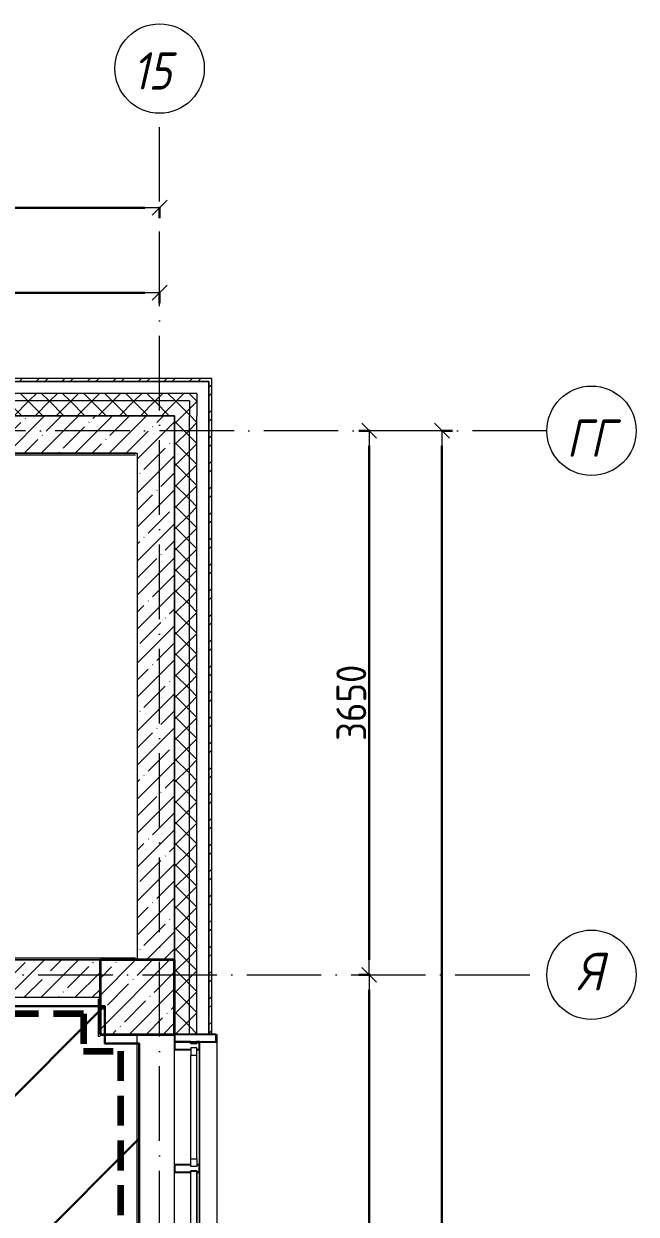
# Model space of a CAD drawing. Header units: millimetres. Extents: x -17017 to 628417, y -109036 to 199237.
# Drawn here: x 14818 to 18930, y -62021 to -54035 of the extents above; entities that cross this region are included whole.
import ezdxf

# ---------------------------------------------------------------- set-up
doc = ezdxf.new("R2010")
doc.units = ezdxf.units.MM
for name, pattern in [('50_200_ШТРИХ_1Т_ш5_п1_п1_', [700, 500, -100, 0, -100]), ('Штрих короткий', [300, 150, -150]), ('Штриховая _2 мм - 1 мм_', [300, 200, -100])]:
    doc.linetypes.add(name, pattern=pattern)
for name, color, linetype, lineweight in [('0-1', 7, 'Continuous', 5), ('0-2', 7, 'Continuous', 9), ('Импосты витража', 7, 'Continuous', 9), ('Импосты витража-1', 7, 'Continuous', 25), ('Каркас_Импост', 7, 'Continuous', 13), ('Каркас_Импост-1', 7, 'Continuous', 9), ('Несущие колонны', 7, 'Continuous', 9), ('Несущие колонны-1', 7, 'Continuous', 35), ('Общие ребра', 7, 'Continuous', 9), ('Окна', 7, 'Continuous', 9), ('Оси', 7, 'Continuous', 9), ('Оси-1', 7, 'Continuous', 20), ('Оси-2', 7, '50_200_ШТРИХ_1Т_ш5_п1_п1_', 9), ('Остекление-1', 7, 'Continuous', 9), ('Перемычка-1', 7, 'Штрих короткий', 9), ('Размеры', 7, 'Continuous', 15), ('Стены', 7, 'Continuous', 9), ('Стены-1', 7, 'Continuous', 13), ('стяжа', 7, 'Continuous', 30), ('Штриховка разреза-1', 7, 'Continuous', 9)]:
    doc.layers.add(name, color=color, linetype=linetype, lineweight=lineweight)
doc.layers.add('СТ-1_1', color=7, linetype='Штриховая _2 мм - 1 мм_', lineweight=90, true_color=0x888888)
doc.layers.get('0-2').off()
doc.styles.add('ISOCPEUR_I_1', font='isocpeui.ttf', dxfattribs={"width": 0.85, "height": 2.5})
doc.styles.add('СПДС', font='isocpeur.ttf', dxfattribs={"width": 0.9})
doc.dimstyles.new('Размера А3', dxfattribs={"dimtxt": 200, "dimasz": 100, "dimexe": 70, "dimexo": 100, "dimgap": 20, "dimtad": 1, "dimdec": 0, "dimrnd": 10, "dimzin": 0, "dimdsep": 46, "dimtxsty": 'СПДС', "dimblk": 'ARROWHEAD_6', "dimcen": 1, "dimclrd": 256, "dimclre": 256, "dimclrt": 256, "dimazin": 0, "dimtfac": 1, "dimtdec": 0, "dimtmove": 2, "dimatfit": 3, "dimfxl": 1, "dimtolj": 1, "dimtzin": 0, "dimarcsym": 0})
pattern_1 = [(45, (0, 0), (-85.53659, 85.53659), []), (45, (57.02, 0), (-85.53659, 85.53659), [])]
pattern_2 = [(45, (0, 0), (-70.71068, 70.71068), []), (135, (0, 0), (-70.71068, -70.71068), [])]
pattern_3 = [(45, (0, 0), (-114.04925, 114.04925), []), (45, (114.05, 0), (-114.04925, 114.04925), [201.612, -40.322, 3.353, -36.97])]

# ---------------------------------------------------------------- blocks, each defined once
blk = doc.blocks.new('Ось сетки - Круг_Ø6_00__ISO-2_5_0_9K_-16731441-АИ2_02_План отделки стен 2-го этажа _Часть 2_')
at = {"layer": 'Оси-1'}
blk.add_circle((0, 0), 3, dxfattribs=at)
blk = doc.blocks.new('ARROWHEAD_6')
at = {"color": 0, "linetype": 'Continuous'}
for p, q in [((0, 0), (-1, 0)), ((-0.5, -0.5), (0.5, 0.5))]:
    blk.add_line(p, q, dxfattribs=at)
blk = doc.blocks.new('*D671')
at = {"layer": 'Defpoints', "color": 0, "transparency": 16777216}
for p in [(12329.9, -55732.8), (15729.9, -55732.8), (15729.9, -55838.9)]:
    blk.add_point(p, dxfattribs=at)
at = {"layer": 'Размеры', "lineweight": -2, "transparency": 16777216}
for p, q in [((12329.9, -55832.8), (12329.9, -55908.9)), ((12429.9, -55838.9), (15629.9, -55838.9)), ((15729.9, -55832.8), (15729.9, -55908.9))]:
    blk.add_line(p, q, dxfattribs=at)
at = {"layer": 'Размеры', "lineweight": -2, "transparency": 16777216, "xscale": 100, "yscale": 100, "zscale": 100, "rotation": 180}
blk.add_blockref('ARROWHEAD_6', (12329.9, -55838.9), dxfattribs=at)
at = {"layer": 'Размеры', "lineweight": -2, "transparency": 16777216, "xscale": 100, "yscale": 100, "zscale": 100}
blk.add_blockref('ARROWHEAD_6', (15729.9, -55838.9), dxfattribs=at)
at = {"layer": 'Размеры', "transparency": 16777216, "insert": (14029.9, -55718.9), "char_height": 200, "width": 2.564, "attachment_point": 5, "style": 'СПДС'}
blk.add_mtext('\\A1;3400', dxfattribs=at)
blk = doc.blocks.new('*D672')
at = {"layer": 'Defpoints', "color": 0, "transparency": 16777216}
for p in [(-10070.1, -55163.3), (15729.9, -55163.3), (15729.9, -55269.3)]:
    blk.add_point(p, dxfattribs=at)
at = {"layer": 'Размеры', "lineweight": -2, "transparency": 16777216}
for p, q in [((-10070.1, -55263.3), (-10070.1, -55339.3)), ((15729.9, -55263.3), (15729.9, -55339.3)), ((-9970.1, -55269.3), (15629.9, -55269.3))]:
    blk.add_line(p, q, dxfattribs=at)
at = {"layer": 'Размеры', "lineweight": -2, "transparency": 16777216, "xscale": 100, "yscale": 100, "zscale": 100, "rotation": 180}
blk.add_blockref('ARROWHEAD_6', (-10070.1, -55269.3), dxfattribs=at)
at = {"layer": 'Размеры', "lineweight": -2, "transparency": 16777216, "xscale": 100, "yscale": 100, "zscale": 100}
blk.add_blockref('ARROWHEAD_6', (15729.9, -55269.3), dxfattribs=at)
at = {"layer": 'Размеры', "transparency": 16777216, "insert": (2829.9, -55149.3), "char_height": 200, "width": 3.111, "attachment_point": 5, "style": 'СПДС'}
blk.add_mtext('\\A1;25800', dxfattribs=at)
blk = doc.blocks.new('*D700')
at = {"layer": 'Defpoints', "color": 0, "transparency": 16777216}
for p in [(17243.3, -56765.3), (17137.2, -60415.3), (17243.3, -60415.3)]:
    blk.add_point(p, dxfattribs=at)
at = {"layer": 'Размеры', "lineweight": -2, "transparency": 16777216}
for p, q in [((17143.3, -56765.3), (17067.2, -56765.3)), ((17137.2, -56865.3), (17137.2, -60315.3)), ((17143.3, -60415.3), (17067.2, -60415.3))]:
    blk.add_line(p, q, dxfattribs=at)
at = {"layer": 'Размеры', "lineweight": -2, "transparency": 16777216, "xscale": 100, "yscale": 100, "zscale": 100}
for p, rotation in [((17137.2, -56765.3), 90), ((17137.2, -60415.3), 270)]:
    blk.add_blockref('ARROWHEAD_6', p, dxfattribs=dict(at, rotation=rotation))
at = {"layer": 'Размеры', "transparency": 16777216, "insert": (17017.2, -58590.3), "char_height": 200, "width": 2.488, "attachment_point": 5, "rotation": 90, "style": 'СПДС'}
blk.add_mtext('\\A1;3650', dxfattribs=at)
blk = doc.blocks.new('*D701')
at = {"layer": 'Defpoints', "color": 0, "transparency": 16777216}
for p in [(17243.3, -60415.3), (17137.2, -65915.3), (17243.3, -65915.3)]:
    blk.add_point(p, dxfattribs=at)
at = {"layer": 'Размеры', "lineweight": -2, "transparency": 16777216}
for p, q in [((17143.3, -60415.3), (17067.2, -60415.3)), ((17137.2, -60515.3), (17137.2, -65815.3)), ((17143.3, -65915.3), (17067.2, -65915.3))]:
    blk.add_line(p, q, dxfattribs=at)
at = {"layer": 'Размеры', "lineweight": -2, "transparency": 16777216, "xscale": 100, "yscale": 100, "zscale": 100}
for p, rotation in [((17137.2, -60415.3), 90), ((17137.2, -65915.3), 270)]:
    blk.add_blockref('ARROWHEAD_6', p, dxfattribs=dict(at, rotation=rotation))
at = {"layer": 'Размеры', "transparency": 16777216, "insert": (17017.2, -63165.3), "char_height": 200, "width": 2.488, "attachment_point": 5, "rotation": 90, "style": 'СПДС'}
blk.add_mtext('\\A1;5500', dxfattribs=at)
blk = doc.blocks.new('*D707')
at = {"layer": 'Defpoints', "color": 0, "transparency": 16777216}
for p in [(17519.6, -56765.3), (17625.6, -56765.3), (17519.6, -90215.3)]:
    blk.add_point(p, dxfattribs=at)
at = {"layer": 'Размеры', "lineweight": -2, "transparency": 16777216}
for p, q in [((17619.6, -56765.3), (17695.6, -56765.3)), ((17625.6, -90115.3), (17625.6, -56865.3)), ((17619.6, -90215.3), (17695.6, -90215.3))]:
    blk.add_line(p, q, dxfattribs=at)
at = {"layer": 'Размеры', "lineweight": -2, "transparency": 16777216, "xscale": 100, "yscale": 100, "zscale": 100}
for p, rotation in [((17625.6, -56765.3), 90), ((17625.6, -90215.3), 270)]:
    blk.add_blockref('ARROWHEAD_6', p, dxfattribs=dict(at, rotation=rotation))
at = {"layer": 'Размеры', "transparency": 16777216, "insert": (17505.6, -73490.3), "char_height": 200, "width": 3.186, "attachment_point": 5, "rotation": 90, "style": 'СПДС'}
blk.add_mtext('\\A1;33450', dxfattribs=at)
blk = doc.blocks.new('BSC_Колонна _Прямоугольная - 500х500-V144-АИ2_02_План отделки стен 2-го этажа _Часть 2_')
at = {"layer": 'Несущие колонны'}
h = blk.add_hatch(dxfattribs=at)
h.set_pattern_fill('FP_144', color=256, style=0, pattern_type=2)
h.set_pattern_definition([(45, (-25650, -45650), (-114.04925, 114.04925), []), (45, (-25535.95, -45650), (-114.04925, 114.04925), [201.613, -40.323, 3.353, -36.97])])
h.paths.add_polyline_path([(-250, -250), (250, -250), (250, 250), (-250, 250), (-250, 120.8)], flags=0)
at = {"layer": 'Несущие колонны-1'}
for p, q in [((250, 250), (-250, 250)), ((-250, 250), (-250, -250)), ((250, -250), (250, 250)), ((-250, -250), (250, -250))]:
    blk.add_line(p, q, dxfattribs=at)
blk = doc.blocks.new('Проем_Дверь_Прямоугольный - 1800х2700h_оконные проемы-25805030-АИ2_02_План отделки стен 2-го этажа _Часть 2_')
at = {"layer": 'Перемычка-1'}
for p, q in [((900, 125), (-900, 125)), ((900, -125), (-900, -125))]:
    blk.add_line(p, q, dxfattribs=at)
blk = doc.blocks.new('PNS_Панель прямоугольная2 - Нр_Стекло - 40мм-26243474-АИ2_02_План отделки стен 2-го этажа _Часть 2_')
at = {"layer": 'Каркас_Импост'}
for p, q in [((-397.5, 0), (-397.5, 40)), ((-397.5, 40), (-347.5, 40)), ((-347.5, 40), (-347.5, 0)), ((397.5, 40), (347.5, 40)), ((347.5, 40), (347.5, 0)), ((397.5, 0), (397.5, 40)), ((-347.5, 0), (-397.5, 0)), ((347.5, 0), (397.5, 0))]:
    blk.add_line(p, q, dxfattribs=at)
at = {"layer": 'Каркас_Импост-1'}
for p, q in [((-347.5, 40), (347.5, 40)), ((-347.5, 0), (347.5, 0))]:
    blk.add_line(p, q, dxfattribs=at)
blk = doc.blocks.new('Прямоугольный импост - Импост структурный с накладкой - 150мм-25647633-АИ2_02_План отделки стен 2-го этажа _Часть 2_')
at = {"layer": 'Импосты витража-1'}
for p, q in [((-25, 0), (-25, 17)), ((-25, 17), (25, 17)), ((-15, 0), (-25, 0)), ((-15, -40), (-15, 0)), ((25, 17), (25, 0)), ((-25, -150), (-25, -40)), ((-25, -40), (-15, -40)), ((25, -40), (25, -150)), ((25, -150), (-25, -150))]:
    blk.add_line(p, q, dxfattribs=at)
blk = doc.blocks.new('Прямоугольный импост - Импост структурный с накладкой - 150мм-25647642-АИ2_02_План отделки стен 2-го этажа _Часть 2_')
at = {"layer": 'Импосты витража'}
for p, q in [((42475, -100), (43250, -100)), ((42475, -267), (43250, -267))]:
    blk.add_line(p, q, dxfattribs=at)
blk = doc.blocks.new('Прямоугольный импост - Импост структурный с накладкой - 150мм-V150-АИ2_02_План отделки стен 2-го этажа _Часть 2_')
at = {"layer": 'Импосты витража-1'}
for p, q in [((-25, 0), (-25, 17)), ((-25, 17), (25, 17)), ((25, 0), (15, 0)), ((15, 0), (15, -40)), ((25, 17), (25, 0)), ((-25, -150), (-25, -40)), ((15, -40), (25, -40)), ((25, -40), (25, -150)), ((25, -150), (-25, -150))]:
    blk.add_line(p, q, dxfattribs=at)
blk = doc.blocks.new('PNS_Панель прямоугольная1 - Нр_Стекло - 40мм-25259299-АИ2_02_План отделки стен 2-го этажа _Часть 2_')
at = {"layer": 'Остекление-1'}
for p, q in [((-387.5, 40), (387.5, 40)), ((-397.5, 0), (397.5, 0)), ((387.5, 0), (-387.5, 0))]:
    blk.add_line(p, q, dxfattribs=at)
blk = doc.blocks.new('Прямоугольный импост - Откос НВФ_50х280 мм-V161-АИ2_02_План отделки стен 2-го этажа _Часть 2_')
at = {"layer": 'Импосты витража-1'}
for p, q in [((-50, 130), (0, 130)), ((-50, -150), (-50, 130)), ((0, 130), (0, -150)), ((0, -150), (-50, -150))]:
    blk.add_line(p, q, dxfattribs=at)
blk = doc.blocks.new('Отлив_СКБ - Отлив витража_120_НВФ-31885687-АИ2_02_План отделки стен 2-го этажа _Часть 2_')
at = {"layer": 'Окна'}
for p, q in [((1750, -2), (50, -2)), ((0, -120), (0, -113)), ((0, -120), (1800, -120)), ((1800, -113), (1800, -120))]:
    blk.add_line(p, q, dxfattribs=at)
blk = doc.blocks.new('0125-Р-ОО-Ш2-АР-о_23_10_2024_rvt-1-АИ2_02_План отделки стен 2-го этажа _Часть 2_')
at = {"layer": 'Штриховка разреза-1'}
h = blk.add_hatch(dxfattribs=at)
h.set_pattern_fill('FP_80', color=256, style=0, pattern_type=2)
h.set_pattern_definition(pattern_1)
h.paths.add_polyline_path([(26130, 49780), (26130, 49800), (17950, 49800), (17950, 49780), (23915, 49780)], flags=0)
h.paths.add_polyline_path([(16950, 49780), (16950, 49800), (15750, 49800), (15750, 49780), (16459.1, 49780)], flags=0)
h.paths.add_polyline_path([(7950, 49780), (7950, 49800), (-330, 49800), (-330, 49780), (7139.2, 49780)], flags=0)
h = blk.add_hatch(dxfattribs=at)
h.set_pattern_fill('FP_80', color=256, style=0, pattern_type=2)
h.set_pattern_definition(pattern_1)
h.paths.add_polyline_path([(26150, 43370), (26150, 43600), (26130, 43600), (26130, 43370)], flags=0)
h.paths.add_polyline_path([(26130, 45400), (26150, 45400), (26150, 49800), (26130, 49800), (26130, 45770.8)], flags=0)
h = blk.add_hatch(dxfattribs=at)
h.set_pattern_fill('FP_81', color=256, style=0, pattern_type=2)
h.set_pattern_definition(pattern_2)
h.paths.add_polyline_path([(26000, 49650), (26050, 49650), (26050, 49700), (17950, 49700), (17950, 49650), (23915, 49650)], flags=0)
h.paths.add_polyline_path([(16950, 49650), (16950, 49700), (15750, 49700), (15750, 49650), (16459.1, 49650)], flags=0)
h.paths.add_polyline_path([(7950, 49650), (7950, 49700), (-200, 49700), (-200, 49650), (7139.2, 49650)], flags=0)
h = blk.add_hatch(dxfattribs=at)
h.set_pattern_fill('FP_81', color=256, style=0, pattern_type=2)
h.set_pattern_definition(pattern_2)
h.paths.add_polyline_path([(25900, 49550), (26000, 49550), (26000, 49650), (17950, 49650), (17950, 49550), (23915, 49550)], flags=0)
h.paths.add_polyline_path([(16950, 49550), (16950, 49650), (15750, 49650), (15750, 49556), (15825, 49556), (15825, 49550), (16459.1, 49550)], flags=0)
h.paths.add_polyline_path([(7950, 49550), (7950, 49650), (-100, 49650), (-100, 49550), (7450, 49550)], flags=0)
h = blk.add_hatch(dxfattribs=at)
h.set_pattern_fill('FP_81', color=256, style=0, pattern_type=2)
h.set_pattern_definition(pattern_2)
h.paths.add_polyline_path([(26050, 11350), (26050, 13550), (26000, 13550), (26000, 11350)], flags=0)
h.paths.add_polyline_path([(26000, 15350), (26050, 15350), (26050, 16550), (26000, 16550), (26000, 16201.6)], flags=0)
h.paths.add_polyline_path([(26050, 18350), (26050, 19550), (26000, 19550), (26000, 18350)], flags=0)
h.paths.add_polyline_path([(26000, 21350), (26050, 21350), (26050, 22550), (26000, 22550), (26000, 21745.8)], flags=0)
h.paths.add_polyline_path([(26050, 24350), (26050, 25550), (26000, 25550), (26000, 24350)], flags=0)
h.paths.add_polyline_path([(26050, 27350), (26050, 28550), (26000, 28550), (26000, 27350)], flags=0)
h.paths.add_polyline_path([(26000, 30350), (26050, 30350), (26050, 31550), (26000, 31550), (26000, 30986.2)], flags=0)
h.paths.add_polyline_path([(26000, 33350), (26050, 33350), (26050, 34550), (26000, 34550), (26000, 33758.3)], flags=0)
h.paths.add_polyline_path([(26050, 36350), (26050, 37550), (26000, 37550), (26000, 36350)], flags=0)
h.paths.add_polyline_path([(26050, 39350), (26050, 40550), (26000, 40550), (26000, 39350)], flags=0)
h.paths.add_polyline_path([(26050, 42350), (26050, 43600), (26000, 43600), (26000, 42350)], flags=0)
h.paths.add_polyline_path([(26050, 45400), (26050, 49650), (26000, 49650), (26000, 45400)], flags=0)
h = blk.add_hatch(dxfattribs=at)
h.set_pattern_fill('FP_1', color=256, style=0, pattern_type=2)
h.set_pattern_definition(pattern_3)
h.paths.add_polyline_path([(25900, 49300), (25900, 49550), (17950, 49550), (17950, 49300), (25779, 49300)], flags=0)
h = blk.add_hatch(dxfattribs=at)
h.set_pattern_fill('FP_81', color=256, style=0, pattern_type=2)
h.set_pattern_definition(pattern_2)
h.paths.add_polyline_path([(26000, 11350), (26000, 13550), (25906, 13550), (25906, 13475), (25900, 13475), (25900, 11350)], flags=0)
h.paths.add_polyline_path([(25906, 15350), (26000, 15350), (26000, 16550), (25906, 16550), (25906, 16475), (25900, 16475), (25900, 15425), (25906, 15425), (25906, 15356)], flags=0)
h.paths.add_polyline_path([(25906, 18350), (26000, 18350), (26000, 19550), (25900, 19550), (25900, 18425), (25906, 18425), (25906, 18356)], flags=0)
h.paths.add_polyline_path([(25906, 21350), (26000, 21350), (26000, 22550), (25906, 22550), (25906, 22475), (25900, 22475), (25900, 21425), (25906, 21425), (25906, 21356)], flags=0)
h.paths.add_polyline_path([(25900, 24350), (26000, 24350), (26000, 25550), (25906, 25550), (25906, 25475), (25900, 25475), (25900, 24850)], flags=0)
h.paths.add_polyline_path([(26000, 27350), (26000, 28550), (25900, 28550), (25900, 27425), (25906, 27425), (25906, 27350)], flags=0)
h.paths.add_polyline_path([(26000, 30350), (26000, 31550), (25906, 31550), (25906, 31475), (25900, 31475), (25900, 30425), (25906, 30425), (25906, 30350)], flags=0)
h.paths.add_polyline_path([(26000, 33350), (26000, 34550), (25900, 34550), (25900, 33425), (25906, 33425), (25906, 33350)], flags=0)
h.paths.add_polyline_path([(25906, 36350), (26000, 36350), (26000, 37550), (25906, 37550), (25906, 37475), (25900, 37475), (25900, 36425), (25906, 36425), (25906, 36356)], flags=0)
h.paths.add_polyline_path([(25906, 39350), (26000, 39350), (26000, 40550), (25900, 40550), (25900, 39425), (25906, 39425), (25906, 39356)], flags=0)
h.paths.add_polyline_path([(26000, 42350), (26000, 43600), (25906, 43600), (25906, 43525), (25900, 43525), (25900, 42425), (25906, 42425), (25906, 42350)], flags=0)
h.paths.add_polyline_path([(26000, 45400), (26000, 49550), (25900, 49550), (25900, 45400)], flags=0)
h = blk.add_hatch(dxfattribs=at)
h.set_pattern_fill('FP_1', color=256, style=0, pattern_type=2)
h.set_pattern_definition(pattern_3)
h.paths.add_polyline_path([(25650, 45900), (25900, 45900), (25900, 49300), (25650, 49300), (25650, 47618.9)], flags=0)
h = blk.add_hatch(dxfattribs=at)
h.set_pattern_fill('FP_1', color=256, style=0, pattern_type=2)
h.set_pattern_definition(pattern_3)
h.paths.add_polyline_path([(25400, 45650), (25400, 45900), (18850, 45900), (18850, 45650), (23915, 45650)], flags=0)
h.paths.add_polyline_path([(17250, 45650), (17250, 45900), (16950, 45900), (16950, 45650)], flags=0)
at = {"layer": 'Общие ребра'}
for p, q in [((26050, 49700), (17950, 49700)), ((26050, 49700), (26050, 49650)), ((26000, 49650), (17950, 49650)), ((26000, 49650), (26000, 49550)), ((26050, 49650), (26050, 49550)), ((26000, 45400), (26000, 49550)), ((26050, 45400), (26050, 49550))]:
    blk.add_line(p, q, dxfattribs=at)
at = {"layer": 'Стены'}
blk.add_line((25650, 43600), (25650, 45400), dxfattribs=at)
at = {"layer": 'Стены-1'}
for p, q in [((26130, 49800), (17950, 49800)), ((26130, 49780), (17950, 49780)), ((17950, 49780), (26130, 49780)), ((26150, 49800), (26130, 49800)), ((26130, 49780), (26130, 45400)), ((26130, 49700), (26130, 49780)), ((26150, 45400), (26150, 49800)), ((26130, 49550), (26130, 49700)), ((17950, 49550), (25900, 49550)), ((25900, 49550), (17950, 49550)), ((25900, 49550), (25900, 45900)), ((25900, 49300), (25900, 49550)), ((26130, 45400), (26130, 49550)), ((17950, 49300), (25650, 49300)), ((25650, 49300), (25650, 45900)), ((25900, 45900), (25900, 49300)), ((25400, 45900), (18850, 45900)), ((18850, 45650), (25400, 45650)), ((25900, 45400), (26130, 45400)), ((26130, 45400), (26150, 45400))]:
    blk.add_line(p, q, dxfattribs=at)
at = {"layer": '0-2'}
blk.add_blockref('BSC_Колонна _Прямоугольная - 500х500-V144-АИ2_02_План отделки стен 2-го этажа _Часть 2_', (25650, 45650), dxfattribs=at)
for name, p, rotation in [('Проем_Дверь_Прямоугольный - 1800х2700h_оконные проемы-25805030-АИ2_02_План отделки стен 2-го этажа _Часть 2_', (25775, 44500), 269.9999999999999), ('Отлив_СКБ - Отлив витража_120_НВФ-31885687-АИ2_02_План отделки стен 2-го этажа _Часть 2_', (26067, 43600), 90), ('Прямоугольный импост - Импост структурный с накладкой - 150мм-25647642-АИ2_02_План отделки стен 2-го этажа _Часть 2_', (25800, 2050), 89.99999999999999), ('PNS_Панель прямоугольная2 - Нр_Стекло - 40мм-26243474-АИ2_02_План отделки стен 2-го этажа _Часть 2_', (26050, 44912.5), 89.99999999999753), ('PNS_Панель прямоугольная1 - Нр_Стекло - 40мм-25259299-АИ2_02_План отделки стен 2-го этажа _Часть 2_', (26050, 44087.5), 89.99999999999753), ('Прямоугольный импост - Импост структурный с накладкой - 150мм-25647642-АИ2_02_План отделки стен 2-го этажа _Часть 2_', (25800, 1225), 89.99999999999999)]:
    blk.add_blockref(name, p, dxfattribs=dict(at, rotation=rotation))
at = {"layer": '0-2', "extrusion": (0, 0, -1), "rotation": 90.00000000000249}
for name, p in [('Прямоугольный импост - Откос НВФ_50х280 мм-V161-АИ2_02_План отделки стен 2-го этажа _Часть 2_', (-26050, 45400)), ('Прямоугольный импост - Импост структурный с накладкой - 150мм-V150-АИ2_02_План отделки стен 2-го этажа _Часть 2_', (-26050, 45325)), ('Прямоугольный импост - Импост структурный с накладкой - 150мм-25647633-АИ2_02_План отделки стен 2-го этажа _Часть 2_', (-26050, 44500))]:
    blk.add_blockref(name, p, dxfattribs=at)
blk = doc.blocks.new('2ч2эт')
at = {"layer": 'СТ-1_1'}
for p, q in [((15217.9, -60677.3), (12291.9, -60677.3)), ((15217.9, -60677.3), (15217.9, -60927.3)), ((15217.9, -60927.3), (15467.9, -60927.3)), ((15467.9, -60927.3), (15467.9, -62815.3))]:
    blk.add_line(p, q, dxfattribs=at)
at = {"layer": 'Стены-1'}
for p, q in [((15567.9, -56915.3), (7879.9, -56915.3)), ((7879.9, -56927.3), (15567.9, -56927.3)), ((15567.9, -60303.3), (8809.9, -60303.3)), ((8809.9, -60315.3), (15329.9, -60315.3)), ((15579.9, -60315.3), (15579.9, -60303.3)), ((15317.9, -60577.3), (15317.9, -60827.3)), ((15317.9, -60827.3), (15329.9, -60827.3))]:
    blk.add_line(p, q, dxfattribs=at)
at = {"layer": 'стяжа'}
for points in [[(7012, -71285.3), (7012, -71695.3), (15592, -71695.3), (15592, -66215.3), (15192, -66215.3), (15192, -65695.3), (15592, -65695.3), (15592, -60875.3), (15362, -60875.3), (15362, -60625.3), (9912, -60625.3)], [(15362, -60625.3), (12222, -60625.3), (12222, -61275.3)]]:
    blk.add_lwpolyline(points, dxfattribs=at)
at = {"layer": '0-1'}
blk.add_blockref('0125-Р-ОО-Ш2-АР-о_23_10_2024_rvt-1-АИ2_02_План отделки стен 2-го этажа _Часть 2_', (-10070.1, -106215.3), dxfattribs=at)
blk = doc.blocks.new('ось2эт')
at = {"layer": 'Оси-2'}
for p, q in [((15729.9, -108435.9), (15729.9, -54635.1)), ((18329.9, -56765.3), (-12388.8, -56765.3)), ((-12388.8, -60415.3), (18329.9, -60415.3))]:
    blk.add_line(p, q, dxfattribs=at)
at = {"layer": 'Оси-1', "xscale": 99.99999999999993, "yscale": 99.99999999999993, "zscale": 99.99999999999993}
blk.add_blockref('Ось сетки - Круг_Ø6_00__ISO-2_5_0_9K_-16731441-АИ2_02_План отделки стен 2-го этажа _Часть 2_', (15729.9, -54335.1), dxfattribs=at)
for p, rotation in [((18629.9, -56765.3), 89.9999999999998), ((18629.9, -60415.3), 269.9999999999995)]:
    blk.add_blockref('Ось сетки - Круг_Ø6_00__ISO-2_5_0_9K_-16731441-АИ2_02_План отделки стен 2-го этажа _Часть 2_', p, dxfattribs=dict(at, rotation=rotation))
at = {"layer": 'Оси', "char_height": 250, "attachment_point": 1, "style": 'ISOCPEUR_I_1'}
for s, insert, width in [('15', (15548.9, -54226.3), 346.329), ('ГГ', (18462.9, -56689.2), 404.05), ('\\fISOCPEUR|b0|i1|c204|p34|;\\W.9;Я', (18532, -60268.6), 223.671)]:
    blk.add_mtext(s, dxfattribs=dict(at, insert=insert, width=width))
at = {"layer": 'Размеры'}
for base, p1, p2, picture, middle in [((15729.9, -55269.3), (-10070.1, -55163.3), (15729.9, -55163.3), '*D672', (2829.9, -55149.3)), ((15729.9, -55838.9), (12329.9, -55732.8), (15729.9, -55732.8), '*D671', (14029.9, -55718.9))]:
    dim = blk.add_linear_dim(base=base, p1=p1, p2=p2, dimstyle='Размера А3', dxfattribs=at)
    dim.commit()
    dim.dimension.update_dxf_attribs({"geometry": picture, "text_midpoint": middle})
for base, p1, p2, picture, middle in [((17137.2, -60415.3), (17243.3, -56765.3), (17243.3, -60415.3), '*D700', (17017.2, -58590.3)), ((17625.6, -56765.3), (17519.6, -90215.3), (17519.6, -56765.3), '*D707', (17505.6, -73490.3)), ((17137.2, -65915.3), (17243.3, -60415.3), (17243.3, -65915.3), '*D701', (17017.2, -63165.3))]:
    dim = blk.add_linear_dim(base=base, p1=p1, p2=p2, angle=90, dimstyle='Размера А3', dxfattribs=at)
    dim.commit()
    dim.dimension.update_dxf_attribs({"geometry": picture, "text_midpoint": middle})

msp = doc.modelspace()

# ---------------------------------------------------------------- hatches: boundary and pattern name
at = {"layer": 'стяжа'}
h = msp.add_hatch(dxfattribs=at)
h.set_pattern_fill('ANSI31', color=5, scale=250)
h.set_pattern_definition([(45, (4472.5, -59163.1), (-561.266, 561.266), [])])
h.paths.add_polyline_path([(13742, -89400.5), (12812, -89400.5), (6162, -89400.5), (6162, -89950.4), (12812, -89960.5), (12812, -94460.5), (13012, -94460.5), (13012, -94955.3), (15112, -94955.3), (15112, -94443.1), (15322, -94443.1), (15322, -94230.5), (15762, -94230.5), (15762, -90460.5), (15322, -90460.5), (15322, -89960.5), (13742, -89960.5)])
h.paths.add_polyline_path([(15592, -66215.3), (15192, -66215.3), (15192, -65695.3), (15592, -65695.3), (15592, -63285.3), (15464.5, -63285.3), (15464.5, -62800.4), (15592, -62800.4), (15592, -60875.3), (15362, -60875.3), (15362, -60625.3), (12222, -60625.3), (12222, -61275.3), (9132, -61275.3), (9132, -60575.3), (8692, -60575.3), (8692, -60325.3), (9912, -60325.3), (9912, -58904.6), (9862, -58904.6), (9862, -58299.1), (9912, -58299.1), (9912, -56925.3), (6812, -56925.3), (6812, -57175.3), (6312, -57175.3), (6062, -57175.3), (6062, -56925.3), (2562, -56925.3), (2562, -57345.3), (2042, -57345.3), (2042, -56925.3), (-2138, -56925.3), (-2138, -58005.3), (-2388, -58005.3), (-2388, -57961), (-2788, -57961), (-2788, -56925.3), (-9668, -56925.3), (-9668, -57165.3), (-9778, -57165.3), (-9778, -57376.1), (-9888, -57376.1), (-9888, -60155.3), (-9638, -60155.3), (-9638, -60655.3), (-9888, -60655.3), (-9888, -62707.2), (-9738, -62707.2), (-9738, -63240.1), (-9888, -63240.1), (-9888, -65675.3), (-9598, -65675.3), (-9598, -65925.3), (-2888, -65925.3), (-2888, -63325.3), (-2388, -63325.3), (-2388, -61148.8), (-2758, -61148.8), (-2758, -59948.8), (-2388, -59948.8), (-2388, -59705.3), (-2138, -59705.3), (-2138, -72625.3), (-2388, -72625.3), (-2388, -72225.3), (-2788, -72225.3), (-2788, -70635.3), (-2388, -70635.3), (-2388, -69135.3), (-2788, -69135.3), (-2928.7, -69135.3), (-2928.7, -66175.1), (-9833, -66175.1), (-9833, -66315.1), (-9973, -66315.1), (-9973, -68675.1), (-9723, -68675.1), (-9723, -69175.1), (-9833, -69175.1), (-9833, -69315.1), (-9973, -69315.1), (-9973, -71540.3), (-9833, -71540.3), (-9833, -71675.1), (-9723, -71675.1), (-9723, -72175.1), (-9973, -72175.1), (-9973, -77655.1), (-9723, -77655.1), (-9723, -78155.1), (-9738, -78155.1), (-9738, -78390.1), (-9973, -78390.1), (-9973, -80457.8), (-9755.8, -80457.8), (-9755.8, -80675.1), (-9723, -80675.1), (-9723, -81175.1), (-9787.7, -81175.1), (-9787.7, -81360.3), (-9973, -81360.3), (-9973, -86532.6), (-9750.6, -86532.6), (-9750.6, -86755.1), (-9723, -86755.1), (-9723, -87255.1), (-9838.3, -87255.1), (-9838.3, -87389.8), (-9973, -87389.8), (-9973, -89355.1), (-9686, -89355.1), (-9686, -89495.1), (-9973, -89495.1), (-9973, -89703.9), (-9853.5, -89703.9), (-9853.5, -89945.4), (-9723, -89945.4), (-9723, -90445.4), (-9973, -90445.4), (-9973, -94375.1), (-9723, -94375.1), (-9723, -94625.1), (-7673, -94625.1), (-7673, -94145.1), (-3003, -94145.1), (-3003, -92615.1), (-2388, -92615.1), (-2388, -91955.4), (-2138, -91955.4), (-2138, -94925.3), (2042, -94925.3), (2042, -94365.3), (2562, -94365.3), (2562, -94625.3), (5572, -94625.3), (5572, -94285.3), (6162, -94285.3), (6162, -92315.3), (6162, -91180.3), (6162, -89960.6), (6154.9, -89960.6), (2562, -89950.4), (2562, -90475.4), (2042, -90475.4), (2042, -89950.4), (2042, -89945.4), (2201, -89945.4), (2201, -87175.4), (2042, -87175.4), (2042, -85985.4), (1200.5, -85985.4), (1200.5, -77695.3), (2042, -77695.3), (2178.2, -77695.3), (2178.2, -72220.3), (2042, -72220.3), (2042, -71695.3), (2042, -71690.3), (2562, -71690.3), (2562, -71882.4), (5852, -71882.4), (5852, -71690.3), (5852, -71421.7), (6562, -71421.7), (6562, -71285.3), (7012, -71285.3), (7012, -71695.3), (15592, -71695.3)])
h.paths.add_polyline_path([(7012, -69615.3), (6562, -69615.3), (6562, -69446.8), (6102, -69446.8), (6102, -63155.3), (6562, -63155.3), (6562, -58775.3), (6812, -58775.3), (6812, -60325.3), (7112, -60325.3), (7112, -60575.3), (7112, -60825.3), (7112, -62175.3), (6812, -62175.3), (6812, -63055.3), (7012, -63055.3)], flags=16)
h.paths.add_polyline_path([(2562, -66200.3), (2042, -66200.3), (2042, -65675.3), (2042, -65670.3), (2562, -65670.3)], flags=16)
h.paths.add_polyline_path([(-2138, -74325.3), (-2138, -84740.1), (-2388, -84740.1), (-2388, -84500.1), (-2798, -84500.1), (-2798, -84000.1), (-2388, -84000.1), (-2388, -82235.1), (-2968, -82235.1), (-2968, -80395.1), (-2388, -80395.1), (-2388, -78605.3), (-2918, -78605.3), (-2918, -74465.3), (-2388, -74465.3), (-2388, -74325.3)], flags=16)
h.paths.add_polyline_path([(2562, -60695.3), (2042, -60695.3), (2042, -60170.3), (2562, -60170.3)], flags=16)
h.paths.add_polyline_path([(-2138, -86440.1), (-2138, -86640.1), (-2138, -90775.4), (-2388, -90775.4), (-2388, -90475.4), (-2658, -90475.4), (-2758, -90475.4), (-2758, -89495.1), (-8616, -89495.1), (-8616, -89355.1), (-3003, -89355.1), (-3003, -87055.1), (-2703, -87055.1), (-2703, -86640.1), (-2388, -86640.1), (-2388, -86440.1)], flags=16)
h.paths.add_polyline_path([(-2138, -89950.4), (-2658, -89950.4), (-2658, -89945.4), (-2138, -89945.4)], flags=0)

# ---------------------------------------------------------------- block references
for name in ['ось2эт', '2ч2эт']:
    msp.add_blockref(name, (0, 0), dxfattribs=at)

doc.saveas('drawing.dxf')
